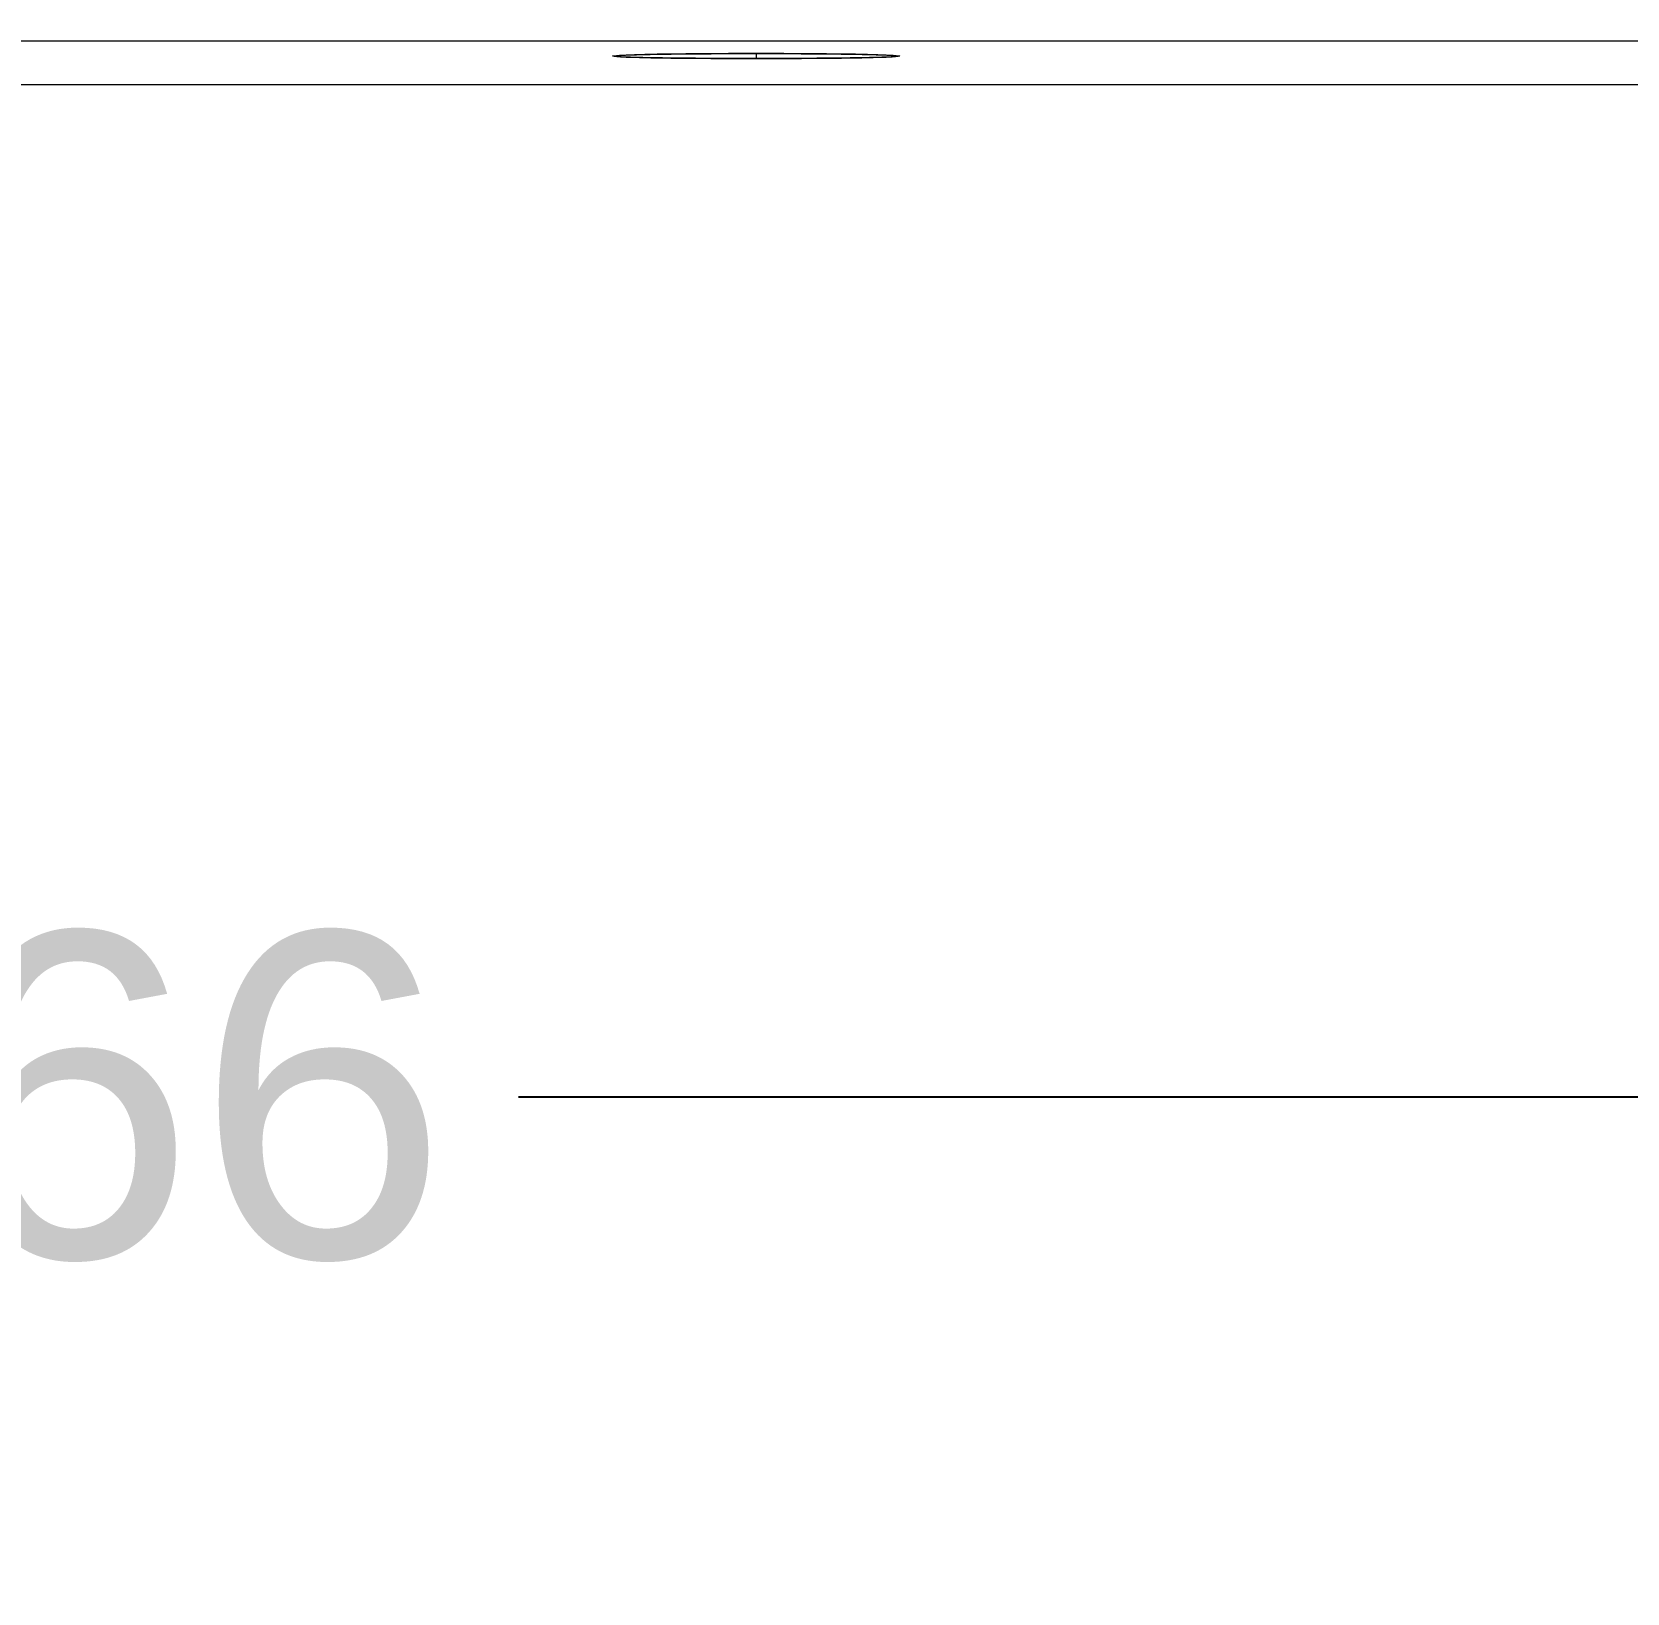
# Model space of a CAD drawing. Header units: millimetres. Extents: x 2433 to 4809, y -10272 to -6912.
# Drawn here: x 3182.7 to 3271.1, y -9657.7 to -9571.2 of the extents above; entities that cross this region are included whole.
import ezdxf

# ---------------------------------------------------------------- set-up
doc = ezdxf.new("R2010")
doc.units = ezdxf.units.MM
doc.layers.add('DIM', color=3, linetype='Continuous', lineweight=13)
doc.styles.add('ARIAL', font='arial.ttf')
doc.dimstyles.get("Standard").update_dxf_attribs({"dimtxt": 15, "dimasz": 15, "dimexe": 0.18, "dimexo": 0.0625, "dimgap": 4, "dimtad": 0, "dimtih": 1, "dimtoh": 1, "dimdec": 1, "dimdsep": 46, "dimtxsty": 'ARIAL', "dimcen": 0, "dimclrd": 3, "dimclre": 3, "dimclrt": 3, "dimadec": 0, "dimazin": 0, "dimtfac": 1, "dimtdec": 1, "dimtofl": 0, "dimtmove": 0, "dimatfit": 3, "dimfxl": 1, "dimtolj": 1, "dimtzin": 0, "dimarcsym": 0})

# ---------------------------------------------------------------- blocks, each defined once
blk = doc.blocks.new('*D45')
at = {"layer": 'Defpoints', "color": 0, "transparency": 16777216}
for p in [(3001.787, -9537.363), (3367.787, -9537.363), (3367.787, -9630.236)]:
    blk.add_point(p, dxfattribs=at)
at = {"layer": 'DIM', "color": 3, "lineweight": -2, "transparency": 16777216}
for p, q in [((3001.787, -9537.425), (3001.787, -9630.416)), ((3367.787, -9537.425), (3367.787, -9630.416)), ((3019.787, -9630.236), (3159.915, -9630.236)), ((3349.787, -9630.236), (3209.66, -9630.236))]:
    blk.add_line(p, q, dxfattribs=at)
at = {"layer": 'DIM', "color": 3, "transparency": 16777216}
for points in [[(3019.787, -9627.236), (3019.787, -9633.236), (3001.787, -9630.236)], [(3349.787, -9627.236), (3349.787, -9633.236), (3367.787, -9630.236)]]:
    blk.add_solid(points, dxfattribs=at)
at = {"layer": 'DIM', "color": 3, "transparency": 16777216, "insert": (3184.787, -9630.236), "char_height": 18, "attachment_point": 5, "style": 'ARIAL'}
blk.add_mtext('\\A1;366', dxfattribs=at)
blk = doc.blocks.new('*D46')
at = {"layer": 'Defpoints', "color": 0, "transparency": 16777216}
for p in [(3184.787, -7905.985), (3696.954, -9950.155), (3696.954, -9950.155)]:
    blk.add_point(p, dxfattribs=at)
at = {"layer": 'DIM', "color": 3, "lineweight": -2, "transparency": 16777216}
for p, q in [((3184.85, -7905.985), (3697.134, -7905.985)), ((3696.954, -7923.985), (3696.954, -8911.271)), ((3696.954, -9932.155), (3696.954, -8944.87)), ((3697.016, -9950.155), (3697.134, -9950.155))]:
    blk.add_line(p, q, dxfattribs=at)
at = {"layer": 'DIM', "color": 3, "transparency": 16777216}
for points in [[(3693.954, -7923.985), (3699.954, -7923.985), (3696.954, -7905.985)], [(3693.954, -9932.155), (3699.954, -9932.155), (3696.954, -9950.155)]]:
    blk.add_solid(points, dxfattribs=at)
at = {"layer": 'DIM', "color": 3, "transparency": 16777216, "insert": (3696.954, -8928.07), "char_height": 18, "attachment_point": 5, "style": 'ARIAL'}
blk.add_mtext('\\A1;(2280)', dxfattribs=at)

msp = doc.modelspace()

# ---------------------------------------------------------------- linework, layer by layer
at = {"linetype": 'Continuous', "lineweight": 13}
for p, q in [((2960.228, -9571.723), (3409.844, -9571.723)), ((3222.824, -9572.426), (3222.824, -9572.697)), ((3118.099, -9574.132), (3188.099, -9574.132)), ((3188.099, -9574.132), (3233.544, -9574.132)), ((3233.544, -9574.132), (3285.285, -9574.132))]:
    msp.add_line(p, q, dxfattribs=at)
for start_param, end_param in [(1.570796, 4.712389), (4.712389, 7.853982)]:
    msp.add_ellipse((3222.824, -9572.562), major_axis=(7.785, 0), ratio=0.017455, start_param=start_param, end_param=end_param, dxfattribs=at)
for points in [[(3222.824, -9572.7), (3221.95, -9572.7), (3220.303, -9572.696), (3218.03, -9572.675), (3216.257, -9572.644), (3215.123, -9572.605), (3214.734, -9572.562), (3215.123, -9572.518), (3216.257, -9572.479), (3218.029, -9572.448), (3220.303, -9572.427), (3221.95, -9572.423), (3222.824, -9572.423)], [(3222.824, -9572.423), (3223.697, -9572.423), (3225.344, -9572.427), (3227.617, -9572.448), (3229.39, -9572.479), (3230.524, -9572.518), (3230.913, -9572.562), (3230.524, -9572.605), (3229.39, -9572.644), (3227.618, -9572.675), (3225.344, -9572.696), (3223.697, -9572.7), (3222.824, -9572.7)]]:
    msp.add_open_spline(points, degree=3, dxfattribs=at)

# ---------------------------------------------------------------- dimensions: what is measured, and where the dimension line sits
at = {"layer": 'DIM', "color": 3}
dim = msp.add_linear_dim(base=(3696.954, -9950.155), p1=(3184.787, -7905.985), p2=(3696.954, -9950.155), angle=90, text='(2280)', dimstyle='Standard', override={"dimtxt": 18, "dimasz": 18, "dimgap": 5}, dxfattribs=at)
dim.commit()
dim.dimension.update_dxf_attribs({"geometry": '*D46', "text_midpoint": (3696.954, -8928.07)})
dim = msp.add_linear_dim(base=(3367.787, -9630.236), p1=(3001.787, -9537.363), p2=(3367.787, -9537.363), dimstyle='Standard', override={"dimtxt": 18, "dimasz": 18, "dimgap": 5}, dxfattribs=at)
dim.commit()
dim.dimension.update_dxf_attribs({"geometry": '*D45', "text_midpoint": (3184.787, -9630.236)})

doc.saveas('drawing.dxf')
